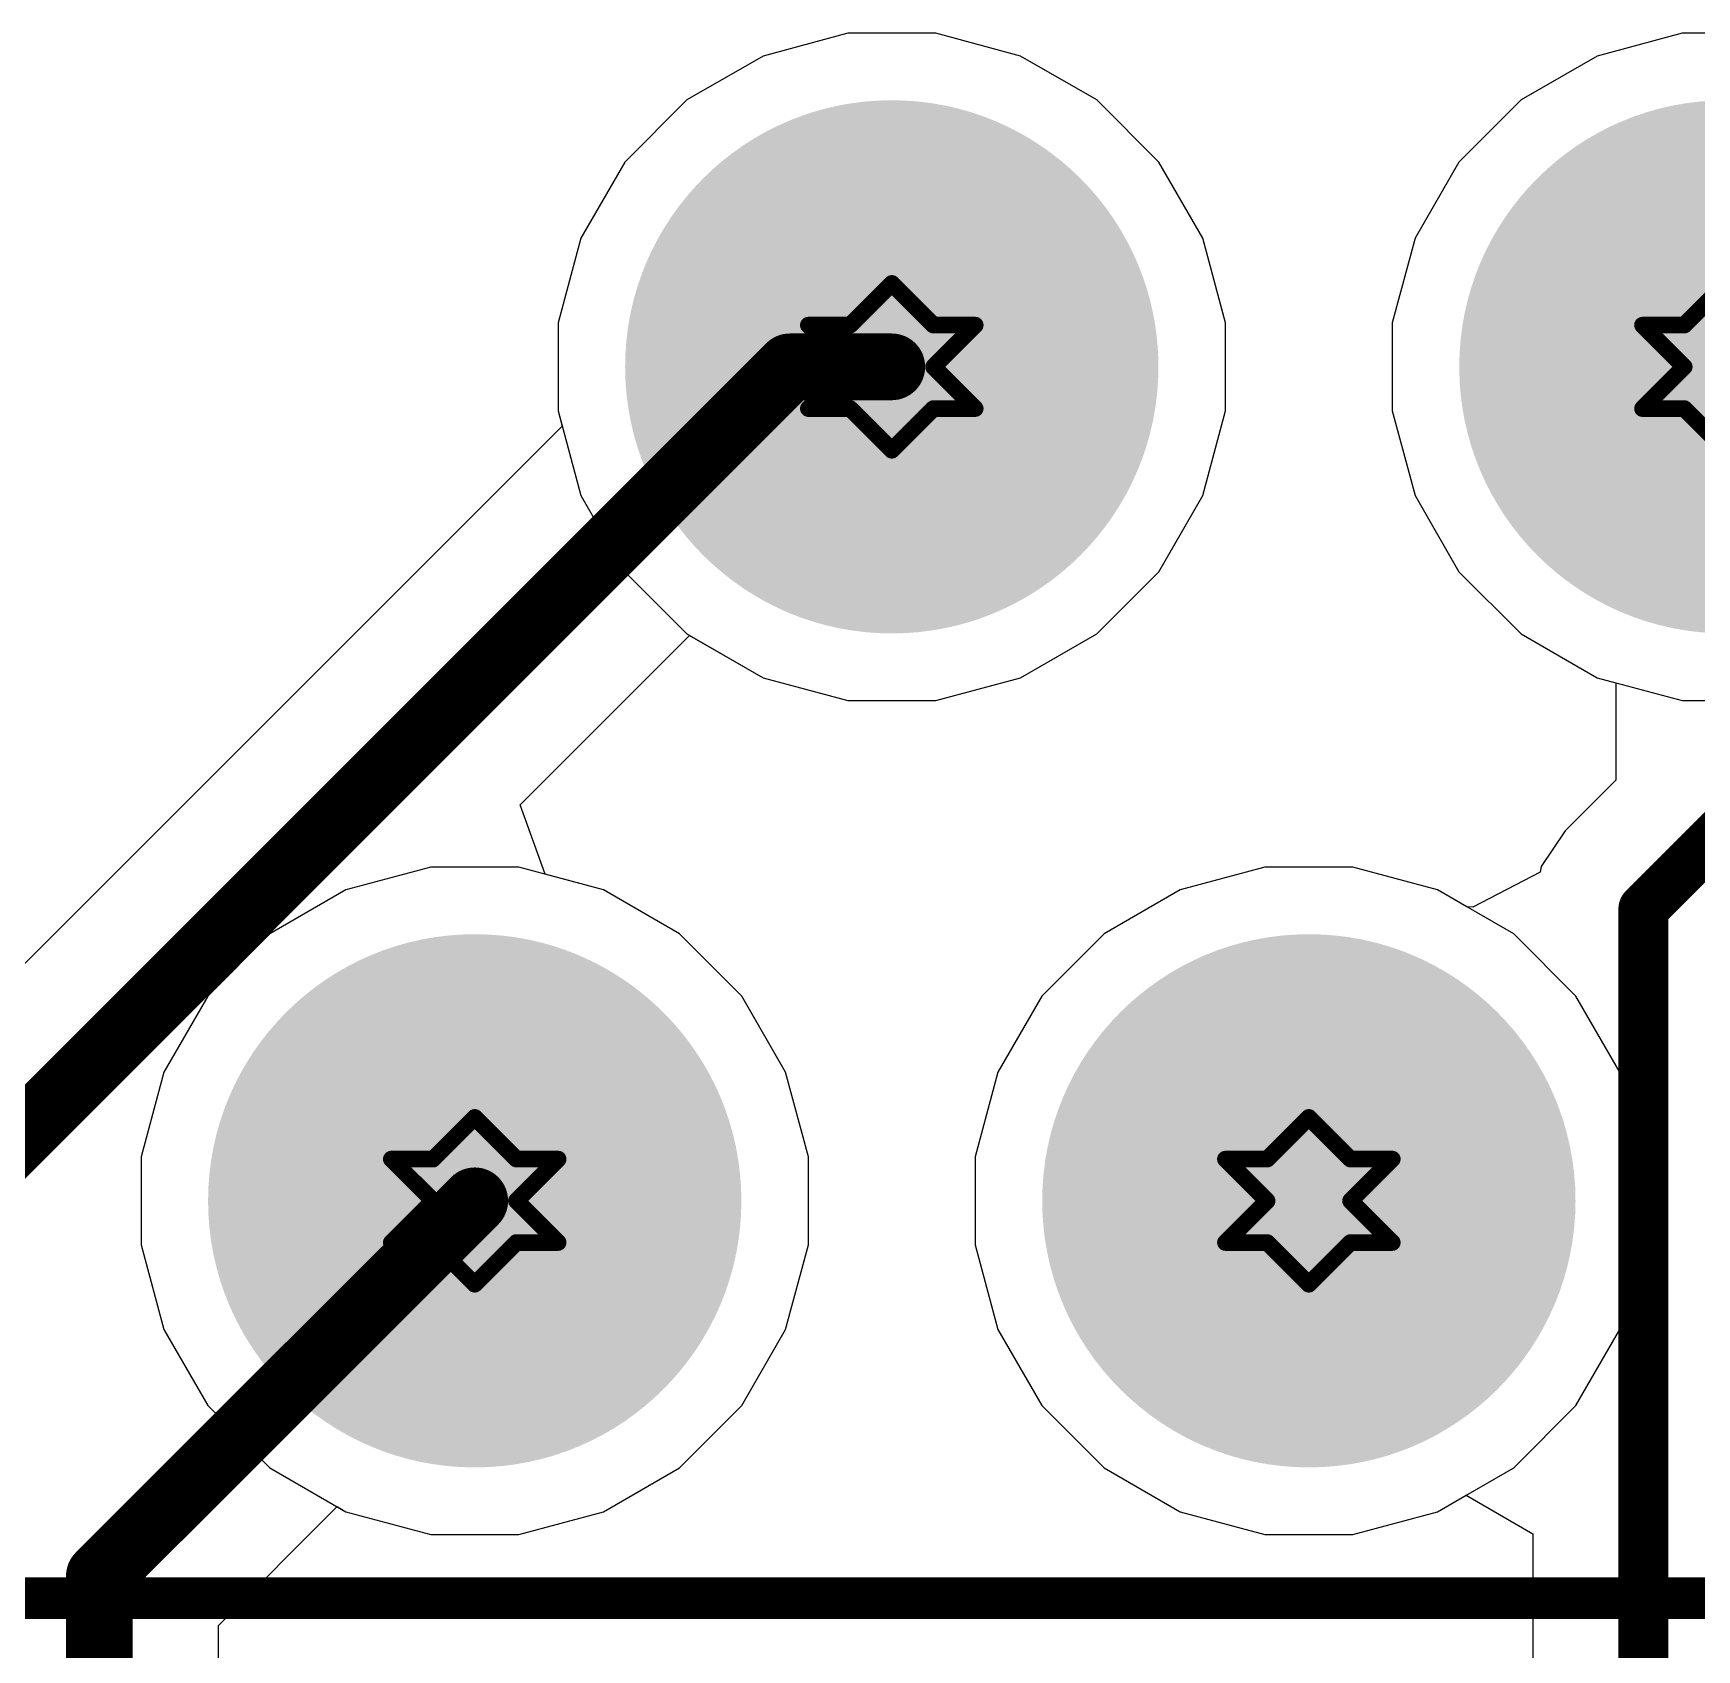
# Model space of a CAD drawing. Header units: inches. Extents: x -11 to 5428, y 0 to 5423.
# Drawn here: x 66.27 to 71.34, y 92.05 to 96.98 of the extents above; entities that cross this region are included whole.
import ezdxf

# ---------------------------------------------------------------- set-up
doc = ezdxf.new("R2010")
doc.units = ezdxf.units.IN
for name, color, linetype in [('Bottom Layer', 5, 'Continuous'), ('Bottom Solder', 6, 'Continuous'), ('Drill Drawing', 1, 'Continuous'), ('GND', 16, 'Continuous'), ('Multi-Layer', 9, 'Continuous'), ('Pad Holes', 156, 'Continuous'), ('PWR', 76, 'Continuous'), ('Top Layer', 1, 'Continuous'), ('Top Overlay', 2, 'Continuous'), ('Top Solder', 216, 'Continuous')]:
    doc.layers.add(name, color=color, linetype=linetype)

# ---------------------------------------------------------------- blocks, each defined once
blk = doc.blocks.new('X14CBIWB1DY1027_210')
at = {"layer": 'Bottom Layer'}
h = blk.add_hatch(color=5, dxfattribs=at)
edge = h.paths.add_edge_path()
edge.add_arc((8.89, 4.445), 0.762, 0, 360)
h = blk.add_hatch(color=5, dxfattribs=at)
edge = h.paths.add_edge_path()
edge.add_arc((11.43, 4.445), 0.762, 0, 360)
h = blk.add_hatch(color=5, dxfattribs=at)
edge = h.paths.add_edge_path()
edge.add_arc((7.62, 1.905), 0.762, 0, 360)
h = blk.add_hatch(color=5, dxfattribs=at)
edge = h.paths.add_edge_path()
edge.add_arc((10.16, 1.905), 0.762, 0, 360)
at = {"layer": 'Bottom Solder'}
h = blk.add_hatch(color=6, dxfattribs=at)
edge = h.paths.add_edge_path()
edge.add_arc((8.89, 4.445), 0.812, 0, 360)
h = blk.add_hatch(color=6, dxfattribs=at)
edge = h.paths.add_edge_path()
edge.add_arc((11.43, 4.445), 0.812, 0, 360)
h = blk.add_hatch(color=6, dxfattribs=at)
edge = h.paths.add_edge_path()
edge.add_arc((7.62, 1.905), 0.812, 0, 360)
h = blk.add_hatch(color=6, dxfattribs=at)
edge = h.paths.add_edge_path()
edge.add_arc((10.16, 1.905), 0.812, 0, 360)
at = {"layer": 'GND'}
h = blk.add_hatch(color=16, dxfattribs=at)
edge = h.paths.add_edge_path()
edge.add_arc((8.89, 4.445), 0.762, 0, 360)
h = blk.add_hatch(color=16, dxfattribs=at)
edge = h.paths.add_edge_path()
edge.add_arc((11.43, 4.445), 0.762, 0, 360)
h = blk.add_hatch(color=16, dxfattribs=at)
edge = h.paths.add_edge_path()
edge.add_arc((7.62, 1.905), 0.762, 0, 360)
h = blk.add_hatch(color=16, dxfattribs=at)
edge = h.paths.add_edge_path()
edge.add_arc((10.16, 1.905), 0.762, 0, 360)
at = {"layer": 'Multi-Layer'}
h = blk.add_hatch(color=9, dxfattribs=at)
edge = h.paths.add_edge_path()
edge.add_arc((8.89, 4.445), 0.762, 0, 360)
h = blk.add_hatch(color=9, dxfattribs=at)
edge = h.paths.add_edge_path()
edge.add_arc((11.43, 4.445), 0.762, 0, 360)
h = blk.add_hatch(color=9, dxfattribs=at)
edge = h.paths.add_edge_path()
edge.add_arc((7.62, 1.905), 0.762, 0, 360)
h = blk.add_hatch(color=9, dxfattribs=at)
edge = h.paths.add_edge_path()
edge.add_arc((10.16, 1.905), 0.762, 0, 360)
at = {"layer": 'Pad Holes'}
h = blk.add_hatch(color=7, dxfattribs=at)
edge = h.paths.add_edge_path()
edge.add_arc((8.89, 4.445), 0.475, 0, 360)
h = blk.add_hatch(color=7, dxfattribs=at)
edge = h.paths.add_edge_path()
edge.add_arc((11.43, 4.445), 0.475, 0, 360)
h = blk.add_hatch(color=7, dxfattribs=at)
edge = h.paths.add_edge_path()
edge.add_arc((7.62, 1.905), 0.475, 0, 360)
h = blk.add_hatch(color=7, dxfattribs=at)
edge = h.paths.add_edge_path()
edge.add_arc((10.16, 1.905), 0.475, 0, 360)
at = {"layer": 'PWR'}
h = blk.add_hatch(color=76, dxfattribs=at)
edge = h.paths.add_edge_path()
edge.add_arc((8.89, 4.445), 0.762, 0, 360)
h = blk.add_hatch(color=76, dxfattribs=at)
edge = h.paths.add_edge_path()
edge.add_arc((11.43, 4.445), 0.762, 0, 360)
h = blk.add_hatch(color=76, dxfattribs=at)
edge = h.paths.add_edge_path()
edge.add_arc((7.62, 1.905), 0.762, 0, 360)
h = blk.add_hatch(color=76, dxfattribs=at)
edge = h.paths.add_edge_path()
edge.add_arc((10.16, 1.905), 0.762, 0, 360)
at = {"layer": 'Top Layer'}
h = blk.add_hatch(color=1, dxfattribs=at)
edge = h.paths.add_edge_path()
edge.add_arc((8.89, 4.445), 0.762, 0, 360)
h = blk.add_hatch(color=1, dxfattribs=at)
edge = h.paths.add_edge_path()
edge.add_arc((11.43, 4.445), 0.762, 0, 360)
h = blk.add_hatch(color=1, dxfattribs=at)
edge = h.paths.add_edge_path()
edge.add_arc((7.62, 1.905), 0.762, 0, 360)
h = blk.add_hatch(color=1, dxfattribs=at)
edge = h.paths.add_edge_path()
edge.add_arc((10.16, 1.905), 0.762, 0, 360)
at = {"layer": 'Top Solder'}
h = blk.add_hatch(color=216, dxfattribs=at)
edge = h.paths.add_edge_path()
edge.add_arc((8.89, 4.445), 0.812, 0, 360)
h = blk.add_hatch(color=216, dxfattribs=at)
edge = h.paths.add_edge_path()
edge.add_arc((11.43, 4.445), 0.812, 0, 360)
h = blk.add_hatch(color=216, dxfattribs=at)
edge = h.paths.add_edge_path()
edge.add_arc((7.62, 1.905), 0.812, 0, 360)
h = blk.add_hatch(color=216, dxfattribs=at)
edge = h.paths.add_edge_path()
edge.add_arc((10.16, 1.905), 0.812, 0, 360)
at = {"layer": 'Top Overlay'}
blk.add_lwpolyline([(29.25, 5.655, 0.127, 0.127, 0), (-29.25, 5.655, 0.127, 0.127, 0)], format="xyseb", dxfattribs=at)

msp = doc.modelspace()

# ---------------------------------------------------------------- linework, layer by layer
at = {"layer": 'Bottom Layer'}
for p, q in [((68.7514, 96.9753), (68.493, 96.906)), ((69.0189, 96.9753), (68.7514, 96.9753)), ((69.2773, 96.906), (69.0189, 96.9753)), ((71.2914, 96.9753), (71.033, 96.906)), ((71.5589, 96.9753), (71.2914, 96.9753)), ((68.493, 96.906), (68.2613, 96.7723)), ((69.509, 96.7723), (69.2773, 96.906)), ((71.033, 96.906), (70.8013, 96.7723)), ((68.2613, 96.7723), (68.0721, 96.5831)), ((69.6981, 96.5831), (69.509, 96.7723)), ((70.8013, 96.7723), (70.6121, 96.5831)), ((68.0721, 96.5831), (67.9384, 96.3514)), ((69.8319, 96.3514), (69.6981, 96.5831)), ((70.6121, 96.5831), (70.4784, 96.3514)), ((67.9384, 96.3514), (67.8691, 96.093)), ((69.9011, 96.093), (69.8319, 96.3514)), ((70.4784, 96.3514), (70.4091, 96.093)), ((67.8691, 96.093), (67.8691, 95.8255)), ((69.9011, 95.8255), (69.9011, 96.093)), ((70.4091, 96.093), (70.4091, 95.8255)), ((67.8691, 95.8255), (67.9384, 95.5671)), ((69.8319, 95.5671), (69.9011, 95.8255)), ((70.4091, 95.8255), (70.4784, 95.5671)), ((67.9384, 95.5671), (68.0721, 95.3354)), ((69.6981, 95.3354), (69.8319, 95.5671)), ((70.4784, 95.5671), (70.6121, 95.3354)), ((68.0721, 95.3354), (68.2613, 95.1463)), ((69.509, 95.1463), (69.6981, 95.3354)), ((70.6121, 95.3354), (70.8013, 95.1463)), ((68.2613, 95.1463), (68.493, 95.0125)), ((69.2773, 95.0125), (69.509, 95.1463)), ((70.8013, 95.1463), (71.033, 95.0125)), ((68.493, 95.0125), (68.7514, 94.9433)), ((69.0189, 94.9433), (69.2773, 95.0125)), ((71.033, 95.0125), (71.2914, 94.9433)), ((68.7514, 94.9433), (69.0189, 94.9433)), ((71.2914, 94.9433), (71.5589, 94.9433)), ((67.4814, 94.4353), (67.223, 94.366)), ((67.7489, 94.4353), (67.4814, 94.4353)), ((68.0073, 94.366), (67.7489, 94.4353)), ((70.0214, 94.4353), (69.763, 94.366)), ((70.2889, 94.4353), (70.0214, 94.4353)), ((70.5473, 94.366), (70.2889, 94.4353)), ((67.223, 94.366), (66.9913, 94.2323)), ((68.239, 94.2323), (68.0073, 94.366)), ((69.763, 94.366), (69.5313, 94.2323)), ((70.779, 94.2323), (70.5473, 94.366)), ((66.9913, 94.2323), (66.8021, 94.0431)), ((68.4281, 94.0431), (68.239, 94.2323)), ((69.5313, 94.2323), (69.3421, 94.0431)), ((70.9681, 94.0431), (70.779, 94.2323)), ((66.8021, 94.0431), (66.6684, 93.8114)), ((68.5619, 93.8114), (68.4281, 94.0431)), ((69.3421, 94.0431), (69.2084, 93.8114)), ((71.1019, 93.8114), (70.9681, 94.0431)), ((66.6684, 93.8114), (66.5991, 93.553)), ((68.6311, 93.553), (68.5619, 93.8114)), ((69.2084, 93.8114), (69.1391, 93.553)), ((71.1711, 93.553), (71.1019, 93.8114)), ((66.5991, 93.553), (66.5991, 93.2855)), ((68.6311, 93.2855), (68.6311, 93.553)), ((69.1391, 93.553), (69.1391, 93.2855)), ((71.1711, 93.2855), (71.1711, 93.553)), ((66.5991, 93.2855), (66.6684, 93.0271)), ((68.5619, 93.0271), (68.6311, 93.2855)), ((69.1391, 93.2855), (69.2084, 93.0271)), ((71.1019, 93.0271), (71.1711, 93.2855)), ((66.6684, 93.0271), (66.8021, 92.7954)), ((68.4281, 92.7954), (68.5619, 93.0271)), ((69.2084, 93.0271), (69.3421, 92.7954)), ((70.9681, 92.7954), (71.1019, 93.0271)), ((66.8021, 92.7954), (66.9913, 92.6063)), ((68.239, 92.6063), (68.4281, 92.7954)), ((69.3421, 92.7954), (69.5313, 92.6063)), ((70.779, 92.6063), (70.9681, 92.7954)), ((66.9913, 92.6063), (67.223, 92.4725)), ((68.0073, 92.4725), (68.239, 92.6063)), ((69.5313, 92.6063), (69.763, 92.4725)), ((70.5473, 92.4725), (70.779, 92.6063)), ((67.223, 92.4725), (67.4814, 92.4033)), ((67.7489, 92.4033), (68.0073, 92.4725)), ((69.763, 92.4725), (70.0214, 92.4033)), ((70.2889, 92.4033), (70.5473, 92.4725)), ((67.4814, 92.4033), (67.7489, 92.4033)), ((70.0214, 92.4033), (70.2889, 92.4033))]:
    msp.add_line(p, q, dxfattribs=at)
at = {"layer": 'Drill Drawing'}
for points in [[(68.7581, 96.0863, 0.0508, 0.0508, 0), (68.8851, 96.2133, 0.0508, 0.0508, 0)], [(68.8851, 96.2133, 0.0508, 0.0508, 0), (69.0121, 96.0863, 0.0508, 0.0508, 0)], [(71.2981, 96.0863, 0.0508, 0.0508, 0), (71.4251, 96.2133, 0.0508, 0.0508, 0)], [(68.6311, 96.0863, 0.0508, 0.0508, 0), (68.7581, 95.9593, 0.0508, 0.0508, 0)], [(68.6311, 96.0863, 0.0508, 0.0508, 0), (68.7581, 96.0863, 0.0508, 0.0508, 0)], [(69.0121, 96.0863, 0.0508, 0.0508, 0), (69.1391, 96.0863, 0.0508, 0.0508, 0)], [(69.0121, 95.9593, 0.0508, 0.0508, 0), (69.1391, 96.0863, 0.0508, 0.0508, 0)], [(71.1711, 96.0863, 0.0508, 0.0508, 0), (71.2981, 95.9593, 0.0508, 0.0508, 0)], [(71.1711, 96.0863, 0.0508, 0.0508, 0), (71.2981, 96.0863, 0.0508, 0.0508, 0)], [(68.6311, 95.8323, 0.0508, 0.0508, 0), (68.7581, 95.9593, 0.0508, 0.0508, 0)], [(69.0121, 95.9593, 0.0508, 0.0508, 0), (69.1391, 95.8323, 0.0508, 0.0508, 0)], [(71.1711, 95.8323, 0.0508, 0.0508, 0), (71.2981, 95.9593, 0.0508, 0.0508, 0)], [(68.6311, 95.8323, 0.0508, 0.0508, 0), (68.7581, 95.8323, 0.0508, 0.0508, 0)], [(68.7581, 95.8323, 0.0508, 0.0508, 0), (68.8851, 95.7053, 0.0508, 0.0508, 0)], [(68.8851, 95.7053, 0.0508, 0.0508, 0), (69.0121, 95.8323, 0.0508, 0.0508, 0)], [(69.0121, 95.8323, 0.0508, 0.0508, 0), (69.1391, 95.8323, 0.0508, 0.0508, 0)], [(71.1711, 95.8323, 0.0508, 0.0508, 0), (71.2981, 95.8323, 0.0508, 0.0508, 0)], [(71.2981, 95.8323, 0.0508, 0.0508, 0), (71.4251, 95.7053, 0.0508, 0.0508, 0)], [(67.4881, 93.5463, 0.0508, 0.0508, 0), (67.6151, 93.6733, 0.0508, 0.0508, 0)], [(67.6151, 93.6733, 0.0508, 0.0508, 0), (67.7421, 93.5463, 0.0508, 0.0508, 0)], [(70.0281, 93.5463, 0.0508, 0.0508, 0), (70.1551, 93.6733, 0.0508, 0.0508, 0)], [(70.1551, 93.6733, 0.0508, 0.0508, 0), (70.2821, 93.5463, 0.0508, 0.0508, 0)], [(67.3611, 93.5463, 0.0508, 0.0508, 0), (67.4881, 93.4193, 0.0508, 0.0508, 0)], [(67.3611, 93.5463, 0.0508, 0.0508, 0), (67.4881, 93.5463, 0.0508, 0.0508, 0)], [(67.7421, 93.5463, 0.0508, 0.0508, 0), (67.8691, 93.5463, 0.0508, 0.0508, 0)], [(67.7421, 93.4193, 0.0508, 0.0508, 0), (67.8691, 93.5463, 0.0508, 0.0508, 0)], [(69.9011, 93.5463, 0.0508, 0.0508, 0), (70.0281, 93.4193, 0.0508, 0.0508, 0)], [(69.9011, 93.5463, 0.0508, 0.0508, 0), (70.0281, 93.5463, 0.0508, 0.0508, 0)], [(70.2821, 93.5463, 0.0508, 0.0508, 0), (70.4091, 93.5463, 0.0508, 0.0508, 0)], [(70.2821, 93.4193, 0.0508, 0.0508, 0), (70.4091, 93.5463, 0.0508, 0.0508, 0)], [(67.3611, 93.2923, 0.0508, 0.0508, 0), (67.4881, 93.4193, 0.0508, 0.0508, 0)], [(67.7421, 93.4193, 0.0508, 0.0508, 0), (67.8691, 93.2923, 0.0508, 0.0508, 0)], [(69.9011, 93.2923, 0.0508, 0.0508, 0), (70.0281, 93.4193, 0.0508, 0.0508, 0)], [(70.2821, 93.4193, 0.0508, 0.0508, 0), (70.4091, 93.2923, 0.0508, 0.0508, 0)], [(67.3611, 93.2923, 0.0508, 0.0508, 0), (67.4881, 93.2923, 0.0508, 0.0508, 0)], [(67.4881, 93.2923, 0.0508, 0.0508, 0), (67.6151, 93.1653, 0.0508, 0.0508, 0)], [(67.6151, 93.1653, 0.0508, 0.0508, 0), (67.7421, 93.2923, 0.0508, 0.0508, 0)], [(67.7421, 93.2923, 0.0508, 0.0508, 0), (67.8691, 93.2923, 0.0508, 0.0508, 0)], [(69.9011, 93.2923, 0.0508, 0.0508, 0), (70.0281, 93.2923, 0.0508, 0.0508, 0)], [(70.0281, 93.2923, 0.0508, 0.0508, 0), (70.1551, 93.1653, 0.0508, 0.0508, 0)], [(70.1551, 93.1653, 0.0508, 0.0508, 0), (70.2821, 93.2923, 0.0508, 0.0508, 0)], [(70.2821, 93.2923, 0.0508, 0.0508, 0), (70.4091, 93.2923, 0.0508, 0.0508, 0)]]:
    msp.add_lwpolyline(points, format="xyseb", dxfattribs=at)
for points in [[(68.8724, 96.2133, 0.0254, 0.0254, 1), (68.8978, 96.2133, 0.0254, 0.0254, 1)], [(68.8724, 96.2133, 0.0254, 0.0254, 1), (68.8978, 96.2133, 0.0254, 0.0254, 1)], [(68.6184, 96.0863, 0.0254, 0.0254, 1), (68.6438, 96.0863, 0.0254, 0.0254, 1)], [(68.6184, 96.0863, 0.0254, 0.0254, 1), (68.6438, 96.0863, 0.0254, 0.0254, 1)], [(68.7454, 96.0863, 0.0254, 0.0254, 1), (68.7708, 96.0863, 0.0254, 0.0254, 1)], [(68.7454, 96.0863, 0.0254, 0.0254, 1), (68.7708, 96.0863, 0.0254, 0.0254, 1)], [(68.9994, 96.0863, 0.0254, 0.0254, 1), (69.0248, 96.0863, 0.0254, 0.0254, 1)], [(68.9994, 96.0863, 0.0254, 0.0254, 1), (69.0248, 96.0863, 0.0254, 0.0254, 1)], [(69.1264, 96.0863, 0.0254, 0.0254, 1), (69.1518, 96.0863, 0.0254, 0.0254, 1)], [(69.1264, 96.0863, 0.0254, 0.0254, 1), (69.1518, 96.0863, 0.0254, 0.0254, 1)], [(71.1584, 96.0863, 0.0254, 0.0254, 1), (71.1838, 96.0863, 0.0254, 0.0254, 1)], [(71.1584, 96.0863, 0.0254, 0.0254, 1), (71.1838, 96.0863, 0.0254, 0.0254, 1)], [(71.2854, 96.0863, 0.0254, 0.0254, 1), (71.3108, 96.0863, 0.0254, 0.0254, 1)], [(71.2854, 96.0863, 0.0254, 0.0254, 1), (71.3108, 96.0863, 0.0254, 0.0254, 1)], [(68.7454, 95.9593, 0.0254, 0.0254, 1), (68.7708, 95.9593, 0.0254, 0.0254, 1)], [(68.7454, 95.9593, 0.0254, 0.0254, 1), (68.7708, 95.9593, 0.0254, 0.0254, 1)], [(68.9994, 95.9593, 0.0254, 0.0254, 1), (69.0248, 95.9593, 0.0254, 0.0254, 1)], [(68.9994, 95.9593, 0.0254, 0.0254, 1), (69.0248, 95.9593, 0.0254, 0.0254, 1)], [(71.2854, 95.9593, 0.0254, 0.0254, 1), (71.3108, 95.9593, 0.0254, 0.0254, 1)], [(71.2854, 95.9593, 0.0254, 0.0254, 1), (71.3108, 95.9593, 0.0254, 0.0254, 1)], [(68.6184, 95.8323, 0.0254, 0.0254, 1), (68.6438, 95.8323, 0.0254, 0.0254, 1)], [(68.6184, 95.8323, 0.0254, 0.0254, 1), (68.6438, 95.8323, 0.0254, 0.0254, 1)], [(68.7454, 95.8323, 0.0254, 0.0254, 1), (68.7708, 95.8323, 0.0254, 0.0254, 1)], [(68.7454, 95.8323, 0.0254, 0.0254, 1), (68.7708, 95.8323, 0.0254, 0.0254, 1)], [(68.9994, 95.8323, 0.0254, 0.0254, 1), (69.0248, 95.8323, 0.0254, 0.0254, 1)], [(68.9994, 95.8323, 0.0254, 0.0254, 1), (69.0248, 95.8323, 0.0254, 0.0254, 1)], [(69.1264, 95.8323, 0.0254, 0.0254, 1), (69.1518, 95.8323, 0.0254, 0.0254, 1)], [(69.1264, 95.8323, 0.0254, 0.0254, 1), (69.1518, 95.8323, 0.0254, 0.0254, 1)], [(71.1584, 95.8323, 0.0254, 0.0254, 1), (71.1838, 95.8323, 0.0254, 0.0254, 1)], [(71.1584, 95.8323, 0.0254, 0.0254, 1), (71.1838, 95.8323, 0.0254, 0.0254, 1)], [(71.2854, 95.8323, 0.0254, 0.0254, 1), (71.3108, 95.8323, 0.0254, 0.0254, 1)], [(71.2854, 95.8323, 0.0254, 0.0254, 1), (71.3108, 95.8323, 0.0254, 0.0254, 1)], [(68.8724, 95.7053, 0.0254, 0.0254, 1), (68.8978, 95.7053, 0.0254, 0.0254, 1)], [(68.8724, 95.7053, 0.0254, 0.0254, 1), (68.8978, 95.7053, 0.0254, 0.0254, 1)], [(67.6024, 93.6733, 0.0254, 0.0254, 1), (67.6278, 93.6733, 0.0254, 0.0254, 1)], [(67.6024, 93.6733, 0.0254, 0.0254, 1), (67.6278, 93.6733, 0.0254, 0.0254, 1)], [(70.1424, 93.6733, 0.0254, 0.0254, 1), (70.1678, 93.6733, 0.0254, 0.0254, 1)], [(70.1424, 93.6733, 0.0254, 0.0254, 1), (70.1678, 93.6733, 0.0254, 0.0254, 1)], [(67.3484, 93.5463, 0.0254, 0.0254, 1), (67.3738, 93.5463, 0.0254, 0.0254, 1)], [(67.3484, 93.5463, 0.0254, 0.0254, 1), (67.3738, 93.5463, 0.0254, 0.0254, 1)], [(67.4754, 93.5463, 0.0254, 0.0254, 1), (67.5008, 93.5463, 0.0254, 0.0254, 1)], [(67.4754, 93.5463, 0.0254, 0.0254, 1), (67.5008, 93.5463, 0.0254, 0.0254, 1)], [(67.7294, 93.5463, 0.0254, 0.0254, 1), (67.7548, 93.5463, 0.0254, 0.0254, 1)], [(67.7294, 93.5463, 0.0254, 0.0254, 1), (67.7548, 93.5463, 0.0254, 0.0254, 1)], [(67.8564, 93.5463, 0.0254, 0.0254, 1), (67.8818, 93.5463, 0.0254, 0.0254, 1)], [(67.8564, 93.5463, 0.0254, 0.0254, 1), (67.8818, 93.5463, 0.0254, 0.0254, 1)], [(69.8884, 93.5463, 0.0254, 0.0254, 1), (69.9138, 93.5463, 0.0254, 0.0254, 1)], [(69.8884, 93.5463, 0.0254, 0.0254, 1), (69.9138, 93.5463, 0.0254, 0.0254, 1)], [(70.0154, 93.5463, 0.0254, 0.0254, 1), (70.0408, 93.5463, 0.0254, 0.0254, 1)], [(70.0154, 93.5463, 0.0254, 0.0254, 1), (70.0408, 93.5463, 0.0254, 0.0254, 1)], [(70.2694, 93.5463, 0.0254, 0.0254, 1), (70.2948, 93.5463, 0.0254, 0.0254, 1)], [(70.2694, 93.5463, 0.0254, 0.0254, 1), (70.2948, 93.5463, 0.0254, 0.0254, 1)], [(70.3964, 93.5463, 0.0254, 0.0254, 1), (70.4218, 93.5463, 0.0254, 0.0254, 1)], [(70.3964, 93.5463, 0.0254, 0.0254, 1), (70.4218, 93.5463, 0.0254, 0.0254, 1)], [(67.4754, 93.4193, 0.0254, 0.0254, 1), (67.5008, 93.4193, 0.0254, 0.0254, 1)], [(67.4754, 93.4193, 0.0254, 0.0254, 1), (67.5008, 93.4193, 0.0254, 0.0254, 1)], [(67.7294, 93.4193, 0.0254, 0.0254, 1), (67.7548, 93.4193, 0.0254, 0.0254, 1)], [(67.7294, 93.4193, 0.0254, 0.0254, 1), (67.7548, 93.4193, 0.0254, 0.0254, 1)], [(70.0154, 93.4193, 0.0254, 0.0254, 1), (70.0408, 93.4193, 0.0254, 0.0254, 1)], [(70.0154, 93.4193, 0.0254, 0.0254, 1), (70.0408, 93.4193, 0.0254, 0.0254, 1)], [(70.2694, 93.4193, 0.0254, 0.0254, 1), (70.2948, 93.4193, 0.0254, 0.0254, 1)], [(70.2694, 93.4193, 0.0254, 0.0254, 1), (70.2948, 93.4193, 0.0254, 0.0254, 1)], [(67.3484, 93.2923, 0.0254, 0.0254, 1), (67.3738, 93.2923, 0.0254, 0.0254, 1)], [(67.3484, 93.2923, 0.0254, 0.0254, 1), (67.3738, 93.2923, 0.0254, 0.0254, 1)], [(67.4754, 93.2923, 0.0254, 0.0254, 1), (67.5008, 93.2923, 0.0254, 0.0254, 1)], [(67.4754, 93.2923, 0.0254, 0.0254, 1), (67.5008, 93.2923, 0.0254, 0.0254, 1)], [(67.7294, 93.2923, 0.0254, 0.0254, 1), (67.7548, 93.2923, 0.0254, 0.0254, 1)], [(67.7294, 93.2923, 0.0254, 0.0254, 1), (67.7548, 93.2923, 0.0254, 0.0254, 1)], [(67.8564, 93.2923, 0.0254, 0.0254, 1), (67.8818, 93.2923, 0.0254, 0.0254, 1)], [(67.8564, 93.2923, 0.0254, 0.0254, 1), (67.8818, 93.2923, 0.0254, 0.0254, 1)], [(69.8884, 93.2923, 0.0254, 0.0254, 1), (69.9138, 93.2923, 0.0254, 0.0254, 1)], [(69.8884, 93.2923, 0.0254, 0.0254, 1), (69.9138, 93.2923, 0.0254, 0.0254, 1)], [(70.0154, 93.2923, 0.0254, 0.0254, 1), (70.0408, 93.2923, 0.0254, 0.0254, 1)], [(70.0154, 93.2923, 0.0254, 0.0254, 1), (70.0408, 93.2923, 0.0254, 0.0254, 1)], [(70.2694, 93.2923, 0.0254, 0.0254, 1), (70.2948, 93.2923, 0.0254, 0.0254, 1)], [(70.2694, 93.2923, 0.0254, 0.0254, 1), (70.2948, 93.2923, 0.0254, 0.0254, 1)], [(70.3964, 93.2923, 0.0254, 0.0254, 1), (70.4218, 93.2923, 0.0254, 0.0254, 1)], [(70.3964, 93.2923, 0.0254, 0.0254, 1), (70.4218, 93.2923, 0.0254, 0.0254, 1)], [(67.6024, 93.1653, 0.0254, 0.0254, 1), (67.6278, 93.1653, 0.0254, 0.0254, 1)], [(67.6024, 93.1653, 0.0254, 0.0254, 1), (67.6278, 93.1653, 0.0254, 0.0254, 1)], [(70.1424, 93.1653, 0.0254, 0.0254, 1), (70.1678, 93.1653, 0.0254, 0.0254, 1)], [(70.1424, 93.1653, 0.0254, 0.0254, 1), (70.1678, 93.1653, 0.0254, 0.0254, 1)]]:
    msp.add_lwpolyline(points, format="xyseb", close=True, dxfattribs=at)
at = {"layer": 'GND'}
for p, q in [((68.7514, 96.9753), (68.493, 96.906)), ((69.0189, 96.9753), (68.7514, 96.9753)), ((69.2773, 96.906), (69.0189, 96.9753)), ((71.2914, 96.9753), (71.033, 96.906)), ((71.5589, 96.9753), (71.2914, 96.9753)), ((68.493, 96.906), (68.2613, 96.7723)), ((69.509, 96.7723), (69.2773, 96.906)), ((71.033, 96.906), (70.8013, 96.7723)), ((68.2613, 96.7723), (68.0721, 96.5831)), ((69.6981, 96.5831), (69.509, 96.7723)), ((70.8013, 96.7723), (70.6121, 96.5831)), ((68.0721, 96.5831), (67.9384, 96.3514)), ((69.8319, 96.3514), (69.6981, 96.5831)), ((70.6121, 96.5831), (70.4784, 96.3514)), ((67.9384, 96.3514), (67.8691, 96.093)), ((69.9011, 96.093), (69.8319, 96.3514)), ((70.4784, 96.3514), (70.4091, 96.093)), ((67.8691, 96.093), (67.8691, 95.8255)), ((69.9011, 95.8255), (69.9011, 96.093)), ((70.4091, 96.093), (70.4091, 95.8255)), ((67.8691, 95.8255), (67.9384, 95.5671)), ((69.8319, 95.5671), (69.9011, 95.8255)), ((70.4091, 95.8255), (70.4784, 95.5671)), ((67.9384, 95.5671), (68.0721, 95.3354)), ((69.6981, 95.3354), (69.8319, 95.5671)), ((70.4784, 95.5671), (70.6121, 95.3354)), ((68.0721, 95.3354), (68.2613, 95.1463)), ((69.509, 95.1463), (69.6981, 95.3354)), ((70.6121, 95.3354), (70.8013, 95.1463)), ((68.2613, 95.1463), (68.493, 95.0125)), ((69.2773, 95.0125), (69.509, 95.1463)), ((70.8013, 95.1463), (71.033, 95.0125)), ((68.493, 95.0125), (68.7514, 94.9433)), ((69.0189, 94.9433), (69.2773, 95.0125)), ((71.033, 95.0125), (71.2914, 94.9433)), ((68.7514, 94.9433), (69.0189, 94.9433)), ((71.2914, 94.9433), (71.5589, 94.9433)), ((67.4814, 94.4353), (67.223, 94.366)), ((67.7489, 94.4353), (67.4814, 94.4353)), ((68.0073, 94.366), (67.7489, 94.4353)), ((70.0214, 94.4353), (69.763, 94.366)), ((70.2889, 94.4353), (70.0214, 94.4353)), ((70.5473, 94.366), (70.2889, 94.4353)), ((67.223, 94.366), (66.9913, 94.2323)), ((68.239, 94.2323), (68.0073, 94.366)), ((69.763, 94.366), (69.5313, 94.2323)), ((70.779, 94.2323), (70.5473, 94.366)), ((66.9913, 94.2323), (66.8021, 94.0431)), ((68.4281, 94.0431), (68.239, 94.2323)), ((69.5313, 94.2323), (69.3421, 94.0431)), ((70.9681, 94.0431), (70.779, 94.2323)), ((66.8021, 94.0431), (66.6684, 93.8114)), ((68.5619, 93.8114), (68.4281, 94.0431)), ((69.3421, 94.0431), (69.2084, 93.8114)), ((71.1019, 93.8114), (70.9681, 94.0431)), ((66.6684, 93.8114), (66.5991, 93.553)), ((68.6311, 93.553), (68.5619, 93.8114)), ((69.2084, 93.8114), (69.1391, 93.553)), ((71.1711, 93.553), (71.1019, 93.8114)), ((66.5991, 93.553), (66.5991, 93.2855)), ((68.6311, 93.2855), (68.6311, 93.553)), ((69.1391, 93.553), (69.1391, 93.2855)), ((71.1711, 93.2855), (71.1711, 93.553)), ((66.5991, 93.2855), (66.6684, 93.0271)), ((68.5619, 93.0271), (68.6311, 93.2855)), ((69.1391, 93.2855), (69.2084, 93.0271)), ((71.1019, 93.0271), (71.1711, 93.2855)), ((66.6684, 93.0271), (66.8021, 92.7954)), ((68.4281, 92.7954), (68.5619, 93.0271)), ((69.2084, 93.0271), (69.3421, 92.7954)), ((70.9681, 92.7954), (71.1019, 93.0271)), ((66.8021, 92.7954), (66.9913, 92.6063)), ((68.239, 92.6063), (68.4281, 92.7954)), ((69.3421, 92.7954), (69.5313, 92.6063)), ((70.779, 92.6063), (70.9681, 92.7954)), ((66.9913, 92.6063), (67.223, 92.4725)), ((68.0073, 92.4725), (68.239, 92.6063)), ((69.5313, 92.6063), (69.763, 92.4725)), ((70.5473, 92.4725), (70.779, 92.6063)), ((67.223, 92.4725), (67.4814, 92.4033)), ((67.7489, 92.4033), (68.0073, 92.4725)), ((69.763, 92.4725), (70.0214, 92.4033)), ((70.2889, 92.4033), (70.5473, 92.4725)), ((67.4814, 92.4033), (67.7489, 92.4033)), ((70.0214, 92.4033), (70.2889, 92.4033))]:
    msp.add_line(p, q, dxfattribs=at)
at = {"layer": 'PWR'}
for p, q in [((68.7514, 96.9753), (68.493, 96.906)), ((69.0189, 96.9753), (68.7514, 96.9753)), ((69.2773, 96.906), (69.0189, 96.9753)), ((71.2914, 96.9753), (71.033, 96.906)), ((71.5589, 96.9753), (71.2914, 96.9753)), ((68.493, 96.906), (68.2613, 96.7723)), ((69.509, 96.7723), (69.2773, 96.906)), ((71.033, 96.906), (70.8013, 96.7723)), ((68.2613, 96.7723), (68.0721, 96.5831)), ((69.6981, 96.5831), (69.509, 96.7723)), ((70.8013, 96.7723), (70.6121, 96.5831)), ((68.0721, 96.5831), (67.9384, 96.3514)), ((69.8319, 96.3514), (69.6981, 96.5831)), ((70.6121, 96.5831), (70.4784, 96.3514)), ((67.9384, 96.3514), (67.8691, 96.093)), ((69.9011, 96.093), (69.8319, 96.3514)), ((70.4784, 96.3514), (70.4091, 96.093)), ((67.8691, 96.093), (67.8691, 95.8255)), ((69.9011, 95.8255), (69.9011, 96.093)), ((70.4091, 96.093), (70.4091, 95.8255)), ((67.8691, 95.8255), (67.9384, 95.5671)), ((69.8319, 95.5671), (69.9011, 95.8255)), ((70.4091, 95.8255), (70.4784, 95.5671)), ((67.9384, 95.5671), (68.0721, 95.3354)), ((69.6981, 95.3354), (69.8319, 95.5671)), ((70.4784, 95.5671), (70.6121, 95.3354)), ((68.0721, 95.3354), (68.2613, 95.1463)), ((69.509, 95.1463), (69.6981, 95.3354)), ((70.6121, 95.3354), (70.8013, 95.1463)), ((68.2613, 95.1463), (68.493, 95.0125)), ((69.2773, 95.0125), (69.509, 95.1463)), ((70.8013, 95.1463), (71.033, 95.0125)), ((68.493, 95.0125), (68.7514, 94.9433)), ((69.0189, 94.9433), (69.2773, 95.0125)), ((71.033, 95.0125), (71.2914, 94.9433)), ((68.7514, 94.9433), (69.0189, 94.9433)), ((71.2914, 94.9433), (71.5589, 94.9433)), ((67.4814, 94.4353), (67.223, 94.366)), ((67.7489, 94.4353), (67.4814, 94.4353)), ((68.0073, 94.366), (67.7489, 94.4353)), ((70.0214, 94.4353), (69.763, 94.366)), ((70.2889, 94.4353), (70.0214, 94.4353)), ((70.5473, 94.366), (70.2889, 94.4353)), ((67.223, 94.366), (66.9913, 94.2323)), ((68.239, 94.2323), (68.0073, 94.366)), ((69.763, 94.366), (69.5313, 94.2323)), ((70.779, 94.2323), (70.5473, 94.366)), ((66.9913, 94.2323), (66.8021, 94.0431)), ((68.4281, 94.0431), (68.239, 94.2323)), ((69.5313, 94.2323), (69.3421, 94.0431)), ((70.9681, 94.0431), (70.779, 94.2323)), ((66.8021, 94.0431), (66.6684, 93.8114)), ((68.5619, 93.8114), (68.4281, 94.0431)), ((69.3421, 94.0431), (69.2084, 93.8114)), ((71.1019, 93.8114), (70.9681, 94.0431)), ((66.6684, 93.8114), (66.5991, 93.553)), ((68.6311, 93.553), (68.5619, 93.8114)), ((69.2084, 93.8114), (69.1391, 93.553)), ((71.1711, 93.553), (71.1019, 93.8114)), ((66.5991, 93.553), (66.5991, 93.2855)), ((68.6311, 93.2855), (68.6311, 93.553)), ((69.1391, 93.553), (69.1391, 93.2855)), ((71.1711, 93.2855), (71.1711, 93.553)), ((66.5991, 93.2855), (66.6684, 93.0271)), ((68.5619, 93.0271), (68.6311, 93.2855)), ((69.1391, 93.2855), (69.2084, 93.0271)), ((71.1019, 93.0271), (71.1711, 93.2855)), ((66.6684, 93.0271), (66.8021, 92.7954)), ((68.4281, 92.7954), (68.5619, 93.0271)), ((69.2084, 93.0271), (69.3421, 92.7954)), ((70.9681, 92.7954), (71.1019, 93.0271)), ((66.8021, 92.7954), (66.9913, 92.6063)), ((68.239, 92.6063), (68.4281, 92.7954)), ((69.3421, 92.7954), (69.5313, 92.6063)), ((70.779, 92.6063), (70.9681, 92.7954)), ((66.9913, 92.6063), (67.223, 92.4725)), ((68.0073, 92.4725), (68.239, 92.6063)), ((69.5313, 92.6063), (69.763, 92.4725)), ((70.5473, 92.4725), (70.779, 92.6063)), ((67.223, 92.4725), (67.4814, 92.4033)), ((67.7489, 92.4033), (68.0073, 92.4725)), ((69.763, 92.4725), (70.0214, 92.4033)), ((70.2889, 92.4033), (70.5473, 92.4725)), ((67.4814, 92.4033), (67.7489, 92.4033)), ((70.0214, 92.4033), (70.2889, 92.4033))]:
    msp.add_line(p, q, dxfattribs=at)
at = {"layer": 'Top Layer'}
for p, q in [((68.7514, 96.9753), (68.493, 96.906)), ((69.0189, 96.9753), (68.7514, 96.9753)), ((69.2773, 96.906), (69.0189, 96.9753)), ((71.2914, 96.9753), (71.033, 96.906)), ((71.5589, 96.9753), (71.2914, 96.9753)), ((68.493, 96.906), (68.2613, 96.7723)), ((69.509, 96.7723), (69.2773, 96.906)), ((71.033, 96.906), (70.8013, 96.7723)), ((68.2613, 96.7723), (68.0721, 96.5831)), ((69.6981, 96.5831), (69.509, 96.7723)), ((70.8013, 96.7723), (70.6121, 96.5831)), ((68.0721, 96.5831), (67.9384, 96.3514)), ((69.8319, 96.3514), (69.6981, 96.5831)), ((70.6121, 96.5831), (70.4784, 96.3514)), ((67.9384, 96.3514), (67.8691, 96.093)), ((69.9011, 96.093), (69.8319, 96.3514)), ((70.4784, 96.3514), (70.4091, 96.093)), ((67.8691, 96.093), (67.8691, 95.8255)), ((69.9011, 95.8255), (69.9011, 96.093)), ((70.4091, 96.093), (70.4091, 95.8255)), ((67.8691, 95.8255), (67.8816, 95.779)), ((69.8319, 95.5671), (69.9011, 95.8255)), ((70.4091, 95.8255), (70.4784, 95.5671)), ((67.8816, 95.779), (65.0727, 92.9702)), ((69.6981, 95.3354), (69.8319, 95.5671)), ((70.4784, 95.5671), (70.6121, 95.3354)), ((69.509, 95.1463), (69.6981, 95.3354)), ((70.6121, 95.3354), (70.8013, 95.1463)), ((67.7533, 94.6252), (68.2696, 95.1415)), ((68.2696, 95.1415), (68.493, 95.0125)), ((69.2773, 95.0125), (69.509, 95.1463)), ((70.8013, 95.1463), (71.033, 95.0125)), ((68.493, 95.0125), (68.7514, 94.9433)), ((69.0189, 94.9433), (69.2773, 95.0125)), ((71.033, 95.0125), (71.0901, 94.9972)), ((71.0901, 94.9972), (71.0901, 94.7009)), ((68.7514, 94.9433), (69.0189, 94.9433)), ((71.0901, 94.7009), (70.9358, 94.5466)), ((67.8292, 94.4138), (67.7533, 94.6252)), ((70.9358, 94.5466), (70.8629, 94.4374)), ((70.0214, 94.4353), (69.763, 94.366)), ((70.2889, 94.4353), (70.0214, 94.4353)), ((70.5473, 94.366), (70.2889, 94.4353)), ((70.8595, 94.4204), (70.6549, 94.314)), ((70.8629, 94.4374), (70.8595, 94.4204)), ((68.0073, 94.366), (67.8292, 94.4138)), ((68.239, 94.2323), (68.0073, 94.366)), ((69.763, 94.366), (69.5313, 94.2323)), ((70.6365, 94.3145), (70.5473, 94.366)), ((70.6549, 94.314), (70.6365, 94.3145)), ((68.4281, 94.0431), (68.239, 94.2323)), ((69.5313, 94.2323), (69.3421, 94.0431)), ((68.5619, 93.8114), (68.4281, 94.0431)), ((69.3421, 94.0431), (69.2084, 93.8114)), ((68.6311, 93.553), (68.5619, 93.8114)), ((69.2084, 93.8114), (69.1391, 93.553)), ((68.6311, 93.2855), (68.6311, 93.553)), ((69.1391, 93.553), (69.1391, 93.2855)), ((68.5619, 93.0271), (68.6311, 93.2855)), ((69.1391, 93.2855), (69.2084, 93.0271)), ((68.4281, 92.7954), (68.5619, 93.0271)), ((69.2084, 93.0271), (69.3421, 92.7954)), ((68.239, 92.6063), (68.4281, 92.7954)), ((69.3421, 92.7954), (69.5313, 92.6063)), ((68.0073, 92.4725), (68.239, 92.6063)), ((69.5313, 92.6063), (69.763, 92.4725)), ((70.5473, 92.4725), (70.634, 92.5226)), ((70.634, 92.5226), (70.8372, 92.4053)), ((66.8347, 92.1261), (67.1964, 92.4878)), ((67.1964, 92.4878), (67.223, 92.4725)), ((67.223, 92.4725), (67.4814, 92.4033)), ((67.7489, 92.4033), (68.0073, 92.4725)), ((69.763, 92.4725), (70.0214, 92.4033)), ((70.2889, 92.4033), (70.5473, 92.4725)), ((67.4814, 92.4033), (67.7489, 92.4033)), ((70.0214, 92.4033), (70.2889, 92.4033)), ((70.8372, 92.4053), (70.8372, 91.5596)), ((66.8347, 85.8567), (66.8347, 92.1261))]:
    msp.add_line(p, q, dxfattribs=at)
for points in [[(65.3291, 92.7138, 0.2032, 0.2032, 0), (68.5746, 95.9593, 0.2032, 0.2032, 0)], [(68.5746, 95.9593, 0.2032, 0.2032, 0), (68.8851, 95.9593, 0.2032, 0.2032, 0)], [(71.1739, 94.3086, 0.1524, 0.1524, 0), (71.4267, 94.5614, 0.1524, 0.1524, 0)], [(71.1739, 91.4202, 0.1524, 0.1524, 0), (71.1739, 94.3086, 0.1524, 0.1524, 0)], [(66.4721, 92.2763, 0.2032, 0.2032, 0), (67.6151, 93.4193, 0.2032, 0.2032, 0)], [(66.4721, 85.3741, 0.2032, 0.2032, 0), (66.4721, 92.2763, 0.2032, 0.2032, 0)]]:
    msp.add_lwpolyline(points, format="xyseb", dxfattribs=at)
for points in [[(68.5238, 95.9593, 0.1016, 0.1016, 1), (68.6254, 95.9593, 0.1016, 0.1016, 1)], [(68.5238, 95.9593, 0.1016, 0.1016, 1), (68.6254, 95.9593, 0.1016, 0.1016, 1)], [(68.8343, 95.9593, 0.1016, 0.1016, 1), (68.9359, 95.9593, 0.1016, 0.1016, 1)], [(71.1358, 94.3086, 0.0762, 0.0762, 1), (71.212, 94.3086, 0.0762, 0.0762, 1)], [(71.1358, 94.3086, 0.0762, 0.0762, 1), (71.212, 94.3086, 0.0762, 0.0762, 1)], [(67.5643, 93.4193, 0.1016, 0.1016, 1), (67.6659, 93.4193, 0.1016, 0.1016, 1)], [(66.4213, 92.2763, 0.1016, 0.1016, 1), (66.5229, 92.2763, 0.1016, 0.1016, 1)], [(66.4213, 92.2763, 0.1016, 0.1016, 1), (66.5229, 92.2763, 0.1016, 0.1016, 1)]]:
    msp.add_lwpolyline(points, format="xyseb", close=True, dxfattribs=at)

# ---------------------------------------------------------------- block references
at = {"rotation": 180}
msp.add_blockref('X14CBIWB1DY1027_210', (79.0451, 97.8643), dxfattribs=at)

doc.saveas('drawing.dxf')
